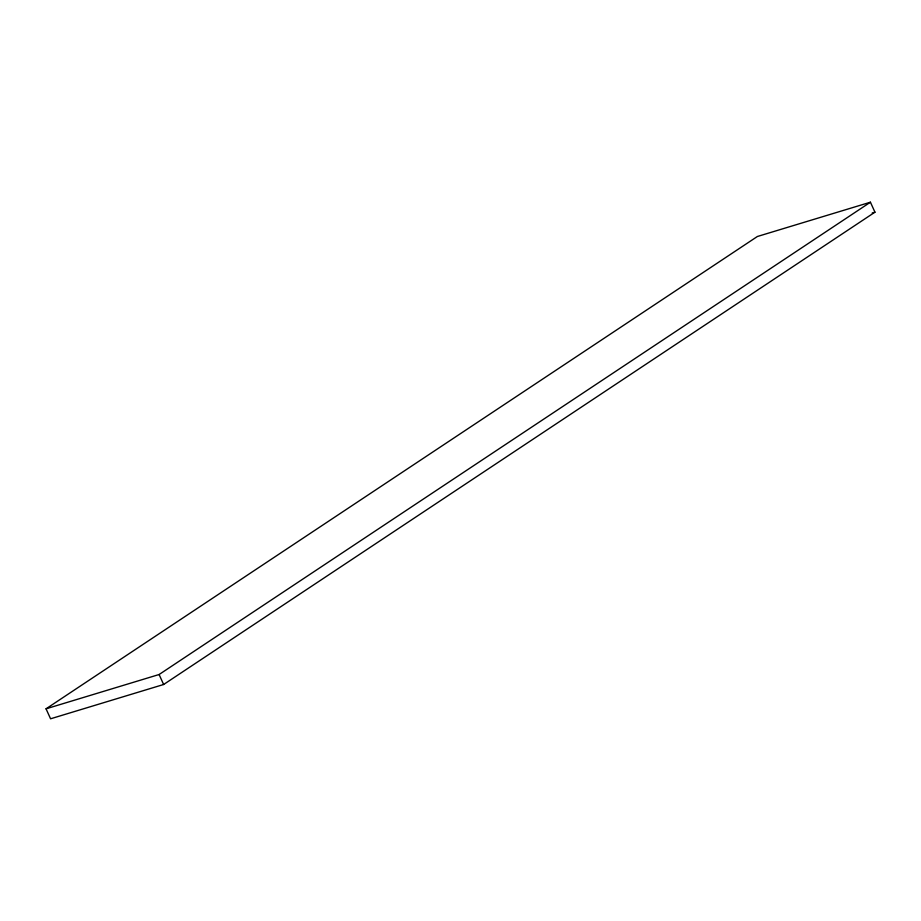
<?xml version="1.0" encoding="UTF-8"?>
<svg xmlns="http://www.w3.org/2000/svg" width="921" height="921" viewBox="0 0 921 921"><rect width="100%" height="100%" fill="white"/><g stroke="black" fill="none" stroke-linecap="round" stroke-linejoin="round"><path stroke-width="1.38" d="M46.05 708.813L757.373 236.501L870.426 202.206L874.95 212.187L163.627 684.499L50.574 718.794L46.05 708.813L159.103 674.517L870.426 202.206M872.222 213.004L874.95 212.187M159.103 674.517L163.627 684.499"/></g></svg>
